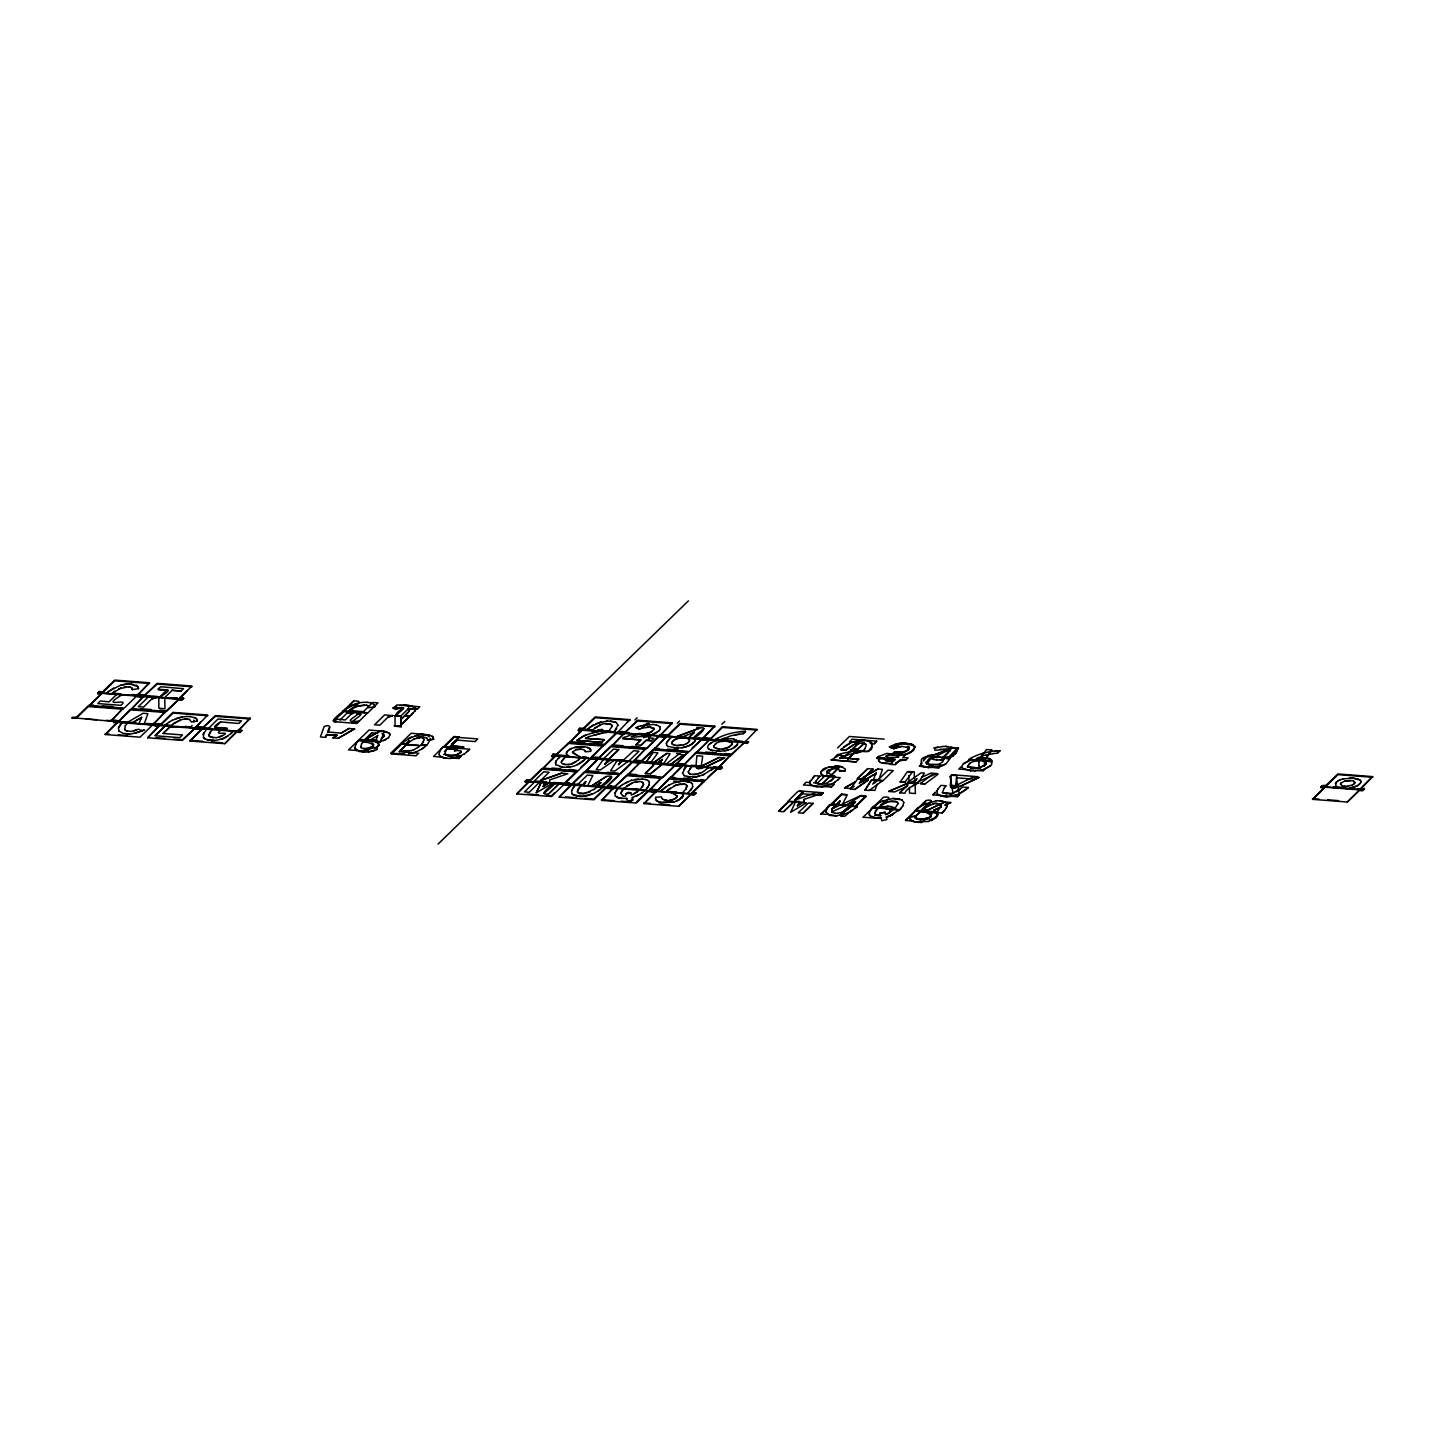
<?xml version="1.0" encoding="UTF-8"?>
<svg xmlns="http://www.w3.org/2000/svg" width="1445" height="1445" viewBox="0 0 1445 1445"><rect width="100%" height="100%" fill="white"/><g stroke="black" fill="none" stroke-linecap="round" stroke-linejoin="round"><path stroke-width="1.5" d="M677.001 795.852L677.019 796.881C673.803 801.072 666.994 801.415 662.587 799.121M931.321 816.389L929.785 813.806M956.698 751.815L956.156 749.269M118.111 721.218L111.229 720.73L122.933 708.52L88.199 705.864L76.368 717.352L72.25 717.695L126.925 722.644L143.236 713.234L147.896 713.722L144.193 723.963L156.656 725.39L152.502 724.866M72.376 718.418L72.882 717.081M75.736 717.966L72.25 717.695M73.009 717.804L76.368 717.352M140.653 695.677L139.461 696.942L135.993 696.689L124.162 708.176L89.409 705.503L101.24 694.015L97.772 693.744L98.278 692.426L102.378 692.914L98.766 691.938M99.524 692.047L102.992 692.318L99.398 691.342M111.229 720.73L122.933 708.52M113.505 722.048L117.117 723.024L114.137 721.434M114.083 721.615L115.275 720.332L113.649 722.753M114.263 722.139L155.211 725.245M115.401 721.055L118.869 721.326L130.574 709.116L150.117 710.615M136.986 694.882L141.917 695.298L140.454 695.135M137.745 694.973L149.449 682.762L137.745 694.973L144.626 695.677M151.725 724.975L155.338 725.95M153.622 723.981L165.326 711.771L153.622 723.981L157.09 724.252L153.495 723.277M157.035 723.674L155.897 725.3M166.735 723.728L164.82 725.553L157.017 724.415L161.136 723.855L172.966 712.367L207.701 715.022L195.996 727.232L199.482 727.503M157.162 724.92L157.649 723.602M160.503 724.686L157.017 724.198M157.794 724.306L161.136 723.855M179.993 697.52L183.605 698.495L179.993 697.52L187.398 690.331M182.467 699.597L97.646 693.04M183.533 697.917L183.605 698.495M195.996 727.232L200.313 722.211M214.727 727.72C249.84 727.016 197.893 734.457 220.688 721.94L238.877 723.475L241.496 720.91L218.032 718.978L208.026 728.876C201.577 730.682 199.031 724.758 198.344 729.129M199.536 728.172L200.042 726.853L197.712 729.201L194.244 728.948L182.413 740.436L147.679 737.763L157.884 726.998M238.389 730.484L250.093 718.291L238.389 730.484L241.857 730.755L238.262 729.779M201.758 728.822L190.054 741.032L224.806 743.687L236.637 732.2L240.105 732.47L240.611 731.134M525.023 781.402L528.635 782.395L516.804 793.883L528.509 781.673L525.023 781.402L529.647 780.986M525.167 782.124L525.655 780.806M526.161 780.318L530.387 780.679L542.218 769.192L576.97 771.847L542.092 768.469L530.261 779.975L526.793 779.704M529.267 781.781L525.799 781.51M551.665 756.367C552.658 753.206 550.238 759.311 555.024 756.331M583.798 743.886L568.607 742.712L556.777 754.218L553.309 753.947L552.731 755.139L597.399 759.384M552.803 755.265L553.309 753.947M556.144 755.031L552.676 754.561M563.243 784.346L566.855 785.321L567.361 784.003L566.855 785.321M564.056 784.4L570.901 785.339M619.219 774.394L584.611 772.443L572.78 783.931L565.121 782.937M567.415 784.87L568.553 783.045L565.013 782.63L576.844 771.142M567.542 785.376L568.553 783.045M572.78 783.931L568.553 783.569M578.181 730.61C578.704 727.449 577.729 733.735 581.522 730.375M618.153 731.838L621.567 732.254L618.153 731.838L629.857 719.628L595.123 716.955L583.292 728.461L579.806 728.19L579.246 729.382L586.345 730.104L593.498 724.74M579.319 729.508L579.806 728.19M579.951 728.894L583.292 728.461M590.517 758.679L595.123 757.848L591.511 756.873L603.342 745.385L591.655 757.595L603.233 759.185L613.421 749.124L618.695 749.666L608.471 759.582L595.069 758.21M594.997 757.144L594.419 758.336M595.177 758.517L595.051 757.812M598.158 759.275L594.69 759.004M609.862 788.482L610.44 787.308M628.611 733.048L621.079 732.525L619.869 733.807L621.513 731.387M621.007 732.705L625.667 731.712L637.498 720.206L672.25 722.879L660.546 735.09L667.427 735.577M625.035 732.326L622.199 731.441M632.91 761.93L636.378 762.201M634.03 760.847L645.734 748.636L634.03 760.847L637.498 761.1M683.304 764.586L676.423 764.098L688.127 751.888L653.375 749.214L641.544 760.72L638.076 760.449C632.115 764.929 639.683 759.42 644.596 762.075M633.976 760.269C636.414 757.686 638.022 763.592 638.076 760.449M640.912 761.334L637.444 761.063M638.202 761.154L641.544 760.72M648.769 790.939L655.795 792.149L643.964 803.637L655.669 791.427M649.907 789.855L661.611 777.645L649.907 789.855L657.547 790.433L669.378 778.945L704.13 781.601L677.94 778.891M655.795 792.149C647.866 792.131 657.999 787.236 651.623 791.824L648.155 791.553L636.324 803.041L601.572 800.385L613.276 788.175L601.572 800.385M656.427 791.535L652.941 791.264M657.547 790.433L669.252 778.223L673.587 778.566M659.787 734.981L664.718 735.397L662.262 737.058L658.794 736.787L646.963 748.275L612.228 745.62L623.915 733.41M660.546 735.09L672.25 722.879M663.255 735.252L662.948 737.113L662.767 735.722M664.718 735.397L668.186 735.668L664.592 734.692M675.339 765.146L682.311 766.392L670.48 777.88L682.166 765.669M675.664 763.99L680.595 764.405L678.138 766.067L674.652 765.796L662.821 777.302L628.087 774.628L639.792 762.418M676.423 764.098L688.127 751.888M679.132 764.26L678.825 766.121L678.626 764.748M679.457 765.507L721.145 768.704L717.045 769.047L705.214 780.553L670.48 777.88M680.595 764.405L684.063 764.676L695.767 752.466L715.311 753.965M694.63 794.461C683.377 793.54 704.383 792.944 692.299 793.106L704.13 781.601M691.541 792.998L695.767 793.359M702.938 738.341L714.625 726.131L702.938 738.341L706.406 738.594M654.603 748.871L666.308 736.661L654.603 748.871L689.337 751.544L701.168 740.039L704.654 740.31C711.048 735.704 700.897 740.653 708.809 740.635L696.978 752.122L708.754 740.49M697.556 738.359L709.892 739.587L706.334 738.558M707.093 738.648L710.579 738.919L722.283 726.709L757.017 729.382L745.313 741.592L748.781 741.845M717.731 768.397L721.145 768.704M718.797 767.349L730.502 755.139L718.797 767.349L722.283 767.602L718.671 766.627M722.157 766.898L722.283 767.602M696.978 752.122L731.73 754.796L743.561 743.29L747.661 742.947L744.103 741.917M1360.919 788.807L1364.387 789.078L1360.919 788.807L1372.624 776.615L1337.871 773.942L1326.04 785.448C1314.896 785.267 1332.561 787.417 1321.452 786.261L1320.947 787.597L1324.415 787.85L1312.584 799.356L1324.342 787.724M1322.699 785.881L1326.113 785.574M1363.267 790.18L1320.82 786.875M1364.261 788.374L1364.387 789.078M737.546 742.838L737.51 744.59L734.096 747.968M991.884 762.49L991.198 761.443L991.812 764.116L990.547 765.85L982.329 769.914M354.603 747.932L356.698 742.387M439.099 754.471L439.894 750.822M878.452 759.926L878.488 758.625L884.268 758.047L884.466 759.528M376.621 742.044L378.969 745.259L374.273 749.052M585.099 750.804L585.225 751.797L590.897 751.328L589.831 748.257C582.48 745.259 572.31 745.999 566.693 752.086M832.988 768.632L835.427 768.794A7.297 3.071 -10.3 0 1 839.437 770.456L845.199 770.853L845.307 769.137L841.767 766.735M663.58 763.683L695.984 766.302L696.851 755.699L702.703 756.15L701.204 766.265L719.032 757.541L724.704 757.975L705.557 767.042L691.162 765.651M899.621 792.727L904.895 793.269C906.864 785.303 928.142 782.558 907.857 782.829L907.695 785.05L899.639 792.871L907.677 784.906M950.304 785.809L951.171 775.206L957.005 775.658L955.524 785.773L973.316 776.922L979.024 777.482L959.859 786.405L950.304 785.809L959.877 786.55L979.024 777.482M424.198 739.515L421.488 744.681L427.016 745.114L430.195 739.876M1360.756 782.72L1360.901 781.257M649.311 784.779L648.986 781.492M655.542 798.706L655.669 797.243L661.503 796.845L661.665 798.146M692.715 787.037L692.39 783.75M903.793 802.481L902.8 806.111M909.844 818.213L910.007 816.895L915.787 816.208L909.989 816.75L910.314 819.441A15.407 6.466 -10.3 0 0 915.353 822.079L921.549 822.53M915.642 809.941L914.92 810.898L942.176 812.975L946.186 808.225L947.216 804.739M571.606 790.559L571.931 793.847M825.727 811.873L828.093 806.346M909.338 747.643L908.399 749.594L903.884 752.122L894.003 752.285L903.866 751.978M390.132 734.53L388.542 737.781M937.769 814.637L937.426 812.343L915.624 810.663L905.582 820.417L913.854 821.193M984.424 761.154L984.352 766.392M617.936 725.065L613.854 732.218L643.404 734.475L650.358 732.561L654.242 729.255M682.492 773.021L686.574 765.868L683.666 769.535M937.064 790.722L937.263 794.028M671.799 743.272L671.943 742.134M937.787 764.387L929.027 764.893L926.534 763.664L926.263 761.641M926.101 762.779L928.503 759.456A8.453 3.54 -10.3 0 1 934.5 757.361C945.337 758.571 919.237 753.495 921.476 761.063M978.825 762.454L979.385 760.106M695.171 740.96L695.533 739.244M949.871 758.896L945.951 763.863A14.233 5.961 -10.3 0 1 936.017 767.331L928.503 767.53M660.058 729.49L659.895 726.618M914.721 747.39L913.095 750.605M409.441 710.976L408.447 708.14M566.35 753.152L567.632 750.768M825.854 767.909C821.934 768.577 818.105 774.195 823.614 775.911M125.3 725.661L124.704 729.526M361.539 743.778L360.943 747.643L365.332 749.54M681.787 798.146L683.232 795.563L682.076 793.305L683.106 794.66M682.853 796.863L683.268 795.689M937.552 815.07L936.107 817.671L931.303 820.634M375.212 741.556L380.432 742.098L384.117 731.712L379.475 731.351L363.147 740.635L368.367 741.177L374.833 737.239M730.14 741.791L730.411 741.014M869.222 789.981L874.911 790.415L877.133 784.129M875.345 774.701L873.539 779.361L878.795 779.776L882.498 769.39L877.91 769.029L863.369 777.284L877.91 769.029M984.442 761.298L984.731 760.522M983.449 752.845L979.475 759.709L984.876 760.124L991.758 749.973L986.501 749.576L979.566 759.311M329.749 726.98C322.831 741.05 336.685 721.308 324.132 726.546L320.429 736.932L325.649 737.329L326.714 734.493L337.191 735.306L333 737.889L338.202 738.287L354.549 728.876L338.202 738.287M209.037 736.047L209.778 732.182M208.839 734.963L212.09 729.599M446.035 750.316L445.078 753.08L446.035 755.049M140.671 717.84L132.127 723.042L139.009 723.566L140.887 718.689M375.248 741.7L377.127 736.805M558.348 758.354L560.407 756.187L556.09 760.991L555.675 764.748M555.241 763.105L556.09 760.991M810.374 780.354L809.525 782.467L811.512 785.466M809.561 782.612L814.727 775.694L819.983 776.091L815.54 781.637M203.655 732.687L203.492 737.817C210.699 742.947 220.995 740.003 228.021 735.794M202.95 734.656L206.563 729.183M118.436 728.117L122.03 722.699M326.714 734.493L325.649 737.329M666.38 743.489L668.89 739.316M921.458 760.919L920.953 764.694M140.653 719.411L141.682 717.334M376.91 737.546L377.904 735.306L375.772 736.842M642.772 782.359L643.567 784.436L640.009 789.656M642.411 787.037L643.567 784.436M686.827 785.484L685.797 789.151L682.311 793.052M685.833 789.295L686.971 786.694M897.851 803.799L894.347 809.308M941.255 806.057L936.631 812.56L937.552 811.62M578.488 788.284L577.458 792.113M577.368 791.047L580.872 785.683M620.772 793.305L623.409 788.952L620.736 793.16L622.741 795.852M831.67 810.555L835.156 805.046L829.665 804.63L826.775 808.387M875.074 812.812L877.693 808.315L872.148 807.881L869.348 812.469L869.637 815.612L876.392 818.177L870.938 816.678M409.405 710.832L404.943 715.618L410.199 716.034L414.95 710.94L415.6 708.194M414.986 711.084L415.69 709.495M956.68 751.671L954.946 754.525M571.624 790.704L573.773 786.839M615.046 792.944L617.864 788.518M649.275 784.635L645.518 790.09M692.697 786.893L687.838 793.323M946.186 808.225L946.999 806.4M561.238 762.129L565.663 756.584L561.924 760.666M584.864 783.497L585.749 781.528L583.852 785.357M839.617 801.939L840.069 801.036L839.166 803.005M612.012 726.383L608.417 731.802L591.709 730.52L600.632 724.505M688.326 771.702L691.938 766.265L689.608 769.083M865.067 748.654L866.278 744.789L864.309 743.254M943.892 788.446L942.7 792.293L946.818 794.172M937.082 790.848L937.949 788.898M536.258 792.655L541.261 782.504L536.276 792.781L552.08 783.479M798.688 805.064C793.829 808.477 805.046 798.706 795.563 802.011L790.596 812.307L806.364 802.842L802.661 802.553L800.349 804.161M839.148 802.86L838.19 805.01L849.389 805.858C866.368 793.829 841.369 814.131 855.043 802.174M871.985 746.252C872.997 754.579 854.952 750.226 868.156 751.581L872.003 746.397L871.805 743.073M587.7 785.791L592.865 775.513L587.356 775.098L577.314 784.852M799.428 802.445L797.387 806.129M544.277 784.382L543.049 786.477M543.717 785.646L545.108 782.937M875.363 774.845L876.302 773.003L875.814 773.996M889.181 812.812L890.138 810.988A6.864 2.872 -10.3 0 0 887.862 808.929M372.918 746.144L373.659 744.735M384.406 735.613L381.046 738.937M383.503 737.293L384.244 734.891M985.364 758.788L991.776 750.118M1340.472 784.111L1341.159 782.811M619.219 763.448L618.424 764.82L633.651 750.678L638.961 751.219L628.738 761.154L611.867 759.564M871.425 780.192L864.941 790.216L871.407 780.047L875.236 780.336L872.708 784.202M858.077 750.948L850.744 750.244L858.384 750.28M1352.61 785.032L1354.995 782.54L1353.116 780.697L1345.223 780.77L1341.195 782.937M1354.218 783.949L1355.013 782.684L1353.152 780.842M950.647 786.839L958.324 786.857L951.532 787.904M713.74 746.144L716.07 743.362A8.507 3.558 -10.3 0 1 722.085 741.303L725.896 741.086M968.042 765.651L970.39 762.87A8.507 3.558 -10.3 0 1 976.423 760.955L980.198 760.594M660.744 760.504L656.951 763.303L659.769 763.52L662.496 759.239L662.027 760.07M915.841 780.119L914.071 783.027L917.918 783.334L924.421 773.165L921.025 772.894L907.532 782.395L917.918 783.334M914.071 783.027L916.311 779.433M619.237 763.592L620.953 760.973M663.598 763.827L670.119 753.658L666.705 753.387L653.212 762.888L650.521 762.671M439.93 750.948L441.195 748.907M120.441 724.252L118.418 727.973L119.014 731.296M355.434 744.428L358.252 740.671L363.743 741.086L361.575 743.922M688.542 742.387L689.644 740.599M907.659 750.244L908.562 748.763M683.431 794.985L680.27 798.615M937.733 814.492L934.59 818.123M572.509 752.086L576.392 749.485L581.089 749.142M827.353 770.637L826.865 772.316M572.455 788.88L575.381 785.267M617.178 789.096L615.01 792.817L615.335 796.105M647.107 788.356L648.462 786.459M690.529 790.614L691.866 788.717M868.337 779.939L864.598 779.523L859.161 783.533L862.159 779.325L857.553 778.981L850.491 789.096L854.736 789.422L868.337 779.939L854.736 789.422M870.161 810.5L871.498 808.604M902.764 805.967L899.856 809.742L872.491 807.629L879.626 802.3M603.269 759.618L596.171 769.589L600.434 769.914L614.017 760.431M628.738 761.154L645.933 762.472L652.995 752.339L657.927 752.863L650.539 762.815M645.933 762.472L652.995 752.339M900.235 781.98L907.297 771.847L912.21 772.226L904.859 782.323L900.235 781.98L904.859 782.323M916.347 779.577L916.816 778.747L911.271 782.829L907.55 782.54M677.001 796.737L674.472 799.013L669.487 800.331M737.474 744.464L731.314 749.341M915.787 816.208L916.925 818.773L923.825 819.983L928.81 818.665L931.303 816.244M1336.101 782.178L1335.776 785.972C1341.538 787.615 1326.691 787.597 1337.167 786.821M1335.18 783.642L1337.907 780.842M378.933 745.114L376.332 747.751M938.997 767.729L919.49 766.229L938.997 767.729L941.544 765.073L926.624 763.935L930.905 758.137L933.109 759.474M926.642 764.08L930.941 758.264M605.834 762.689L607.875 759.962M860.154 782.215L862.177 779.469M1360.738 782.594L1358.029 785.394A9.989 4.19 -10.3 0 1 1350.172 787.814L1352.177 788.844L1333.482 787.29M970.281 767.837L980.143 767.891L986.104 764.08A8.471 3.558 -10.3 0 0 984.912 761.461L983.322 760.919M671.979 742.278L674.183 739.948A8.453 3.54 -10.3 0 1 680.198 737.853L681.697 737.835L680.216 737.998A8.453 3.54 -10.3 0 0 674.219 740.093L672.81 741.177M695.153 740.833L691.631 744.356A14.233 5.961 -10.3 0 1 681.697 747.806L674.201 748.022M919.49 766.229L922.127 762.852M923.409 761.027L927.365 755.988L935.529 756.746C968.945 737.745 926.841 771.702 948.679 751.797M605.744 763.213L604.841 764.008L605.383 763.159M658.794 731.098L660.04 729.346M421.47 744.536L423.475 742.062M821.013 771.594L828.545 767.024L841.803 766.88M125.318 725.787L127.521 723.114M937.155 816.226L928.25 821.627M937.986 789.042L940.894 785.376L946.24 785.791L943.928 788.591M446.053 750.461L448.311 747.589L442.784 747.155L441.213 749.034M613.854 732.218L616.78 728.551M667.175 741.556L671.546 737.293M956.084 753.008L952.797 756.259M670.155 788.085L666.109 791.661M920.447 811.313L921.115 810.356M862.737 751.31L865.049 748.51M185.213 726.42L190.758 726.98L192.149 725.444M901.427 807.863L899.856 809.742M944.831 810.121L942.176 812.975M585.749 781.528L584.069 783.425M840.069 801.036L836.402 804.865L831.146 804.323L821.103 814.077L831.146 804.323L836.402 804.865M584.882 782.449L582.1 785.357M97.772 693.744L98.278 692.426M102.866 691.595L114.697 680.107L149.449 682.762M76.495 718.075L88.326 706.569L123.06 709.242M89.409 705.503L101.24 694.015M102.992 692.318L114.823 680.812L149.576 683.485M116.63 694.485L109.097 701.818L100.319 701.006L97.845 703.57L120.657 705.323C132.055 696.905 97.79 709.296 121.922 694.9M139.461 696.942L140.472 695.551M151.851 725.697L140.02 737.185L105.286 734.512L116.991 722.319M144.626 695.46L133.03 695.045M141.791 694.593L145.259 694.846L157.09 683.359L191.824 686.032L180.119 698.224M105.286 734.512L117.117 723.024M118.869 721.326L130.7 709.82L165.452 712.493M131.802 708.754L143.507 696.562L131.802 708.754L166.536 711.428L178.367 699.94L181.835 700.193M191.95 686.736L157.216 684.063L145.259 694.846M98.386 692.733L159.42 697.357C183.461 682.726 149.287 695.208 160.702 686.772L183.515 688.669L181.022 691.107L172.226 690.295L181.022 691.107M148.347 696.923L138.305 706.677L143.579 707.075L151.707 699.037L156.493 697.411L151.707 699.037M159.42 697.357L166.934 689.879L158.191 689.211M159.402 697.212L164.676 697.61L172.226 690.295M159.889 710.217L166.41 710.723L178.367 699.94M147.679 737.763L159.383 725.968M161.262 724.577L173.093 713.071L207.827 715.745M155.157 735.613L165.2 725.86L155.193 735.758L179.83 737.654L182.431 734.945L163.068 733.464L169.715 727.016L182.756 727.341M163.068 733.464L169.715 727.016M173.599 739.063L182.287 739.732L194.244 728.948M194.804 727.756L198.344 728.605L156.656 725.39M200.042 726.853L203.51 727.106L215.341 715.618L250.093 718.291M190.054 741.032L201.776 729.219M250.22 718.996L215.486 716.323L203.51 727.106M214.745 727.865L220.688 721.94M220.85 730.267C210.844 736.986 236.221 729.219 219.495 737.076M199.428 727.865L225.51 730.068L226.973 728.659M230.803 733.699C237.594 726.853 224.734 740.165 221.392 739.099M236.51 731.477L224.806 743.687M241.73 730.05L241.857 730.755M333.235 720.929C362.677 696.526 322.072 724.722 336.793 721.344M343.675 710.777L353.718 701.024C374.418 699.994 326.57 716.973 363.417 711.662L372.702 702.487L377.976 702.884L367.969 712.782L343.711 710.922L353.718 701.024M359.39 721.019C334.391 723.981 371.184 711.157 352.851 712.475L345.337 719.935L336.577 719.122L334.102 721.705L356.897 723.439L367.536 713.035L342.537 711.265L348.082 711.825L357.475 705.846L366.831 705.268M339.972 720.098L347.089 712.999L352.959 713.451M356.897 713.902C371.202 712.024 340.334 725.498 357.493 722.789M380.432 742.098L358.631 740.147L348.588 749.901L364.682 751.075M389.789 733.699L384.876 731.477L369.071 729.996L359.028 739.75L380.414 741.538L386.357 739.262M392.769 715.672L384.569 714.896L374.544 724.794L379.836 725.209L387.946 717.154L392.751 715.528L387.946 717.154M394.431 707.327L403.191 708.014L394.467 707.472L396.941 704.907L419.772 706.804L417.262 709.224L408.483 708.556L400.951 715.871C383.07 719.375 418.797 696.869 395.677 715.474M374.381 740.237L364.971 739.515L371.817 732.868L377.705 733.319M364.989 739.659L371.817 732.868M401.602 718.707L404.51 715.871L409.766 716.268L401.006 724.776M404.907 715.492L408.14 712.349M401.62 718.851L404.546 716.016M410.199 716.034L413.306 712.837M401.042 724.92L409.802 716.413M391.414 753.748L401.457 743.994L418.996 745.476L405.973 745.132L399.344 751.725L418.707 753.224L416.07 755.771L391.432 753.893L401.457 743.994M399.344 751.725L405.973 745.132M462.815 748.275L443.561 746.668L433.518 756.421L443.958 757.361M451.562 744.428L459.293 736.914L454.001 736.516L443.994 746.415L463.213 747.878L463.953 746.993L450.966 745.837L456.927 740.057L475.116 741.592L477.717 738.901L454.29 737.094L444.265 746.993L461.786 748.329L463.231 746.92L450.966 745.837M444.446 751.508L447.426 748.618L457.379 749.377M451.581 744.572L457.776 738.558M451.003 745.981L456.945 740.201M457.072 748.257L454.561 750.858L457.072 748.257L469.553 749.214L464.297 754.073M458.535 758.481L461.136 755.771L458.535 758.481L450.208 757.83M467.042 751.815L469.589 749.359M438.034 844.115L688.38 600.885M553.543 757.361L543.32 768.126L578.054 770.781L589.885 759.293L593.227 758.86M619.869 733.807L616.401 733.536L604.57 745.042L569.836 742.369L581.522 730.159M543.32 768.126L555.151 756.638M603.486 746.09L568.734 743.434L556.777 754.218M569.836 742.369L581.667 730.881M583.419 729.165L595.25 717.677L629.984 720.332M540.502 780.463L561.762 773.129L540.538 780.607L549.082 772.298L543.772 771.756L533.729 781.51M534.56 782.124L524.517 791.878L529.267 792.257L539.31 782.486M543.988 793.233C574.08 768.74 530.64 797.748 548.775 793.738L558.818 783.985L548.775 793.738M578.578 759.907L580.673 757.884M601.77 742.423L576.934 740.364L601.77 742.423L604.389 739.695L585.55 738.395L604.389 739.695M585.947 758.282C579.915 765.435 569.131 768.921 559.648 766.627M547.077 795.509L551.412 795.834L554.374 792.962M580.89 767.205L589.885 759.293M593.588 743.489L604.443 744.319L616.274 732.832M626.895 722.5L629.857 719.628M516.804 793.883L551.538 796.538L563.369 785.05M565.139 783.353L576.97 771.847M568.535 783.768L569.24 783.082M634.951 719.899L637.119 717.768M569.42 786.369L559.197 797.134L593.931 799.789L605.762 788.302L609.23 788.573L611.56 786.206L615.028 786.477L626.859 774.972L635.547 775.64M572.654 783.226L584.484 771.72L617.051 774.231M635.746 762.815L632.278 762.545L620.447 774.05L585.695 771.377L597.399 759.167M595.683 757.198L599.169 757.469L611 745.963L645.734 748.636M559.197 797.134L571.028 785.646M585.695 771.377L597.526 759.889M645.861 749.341L611.127 746.686L599.223 757.595M612.228 745.62L623.933 733.807M672.377 723.584L637.624 720.929L625.739 731.838M624.33 737.04L622.723 738.594L640.876 740.003L635.89 744.843L640.857 739.858L622.687 738.467L632.458 734.06M618.677 749.521L608.471 759.582L623.463 760.738M643.35 737.6C664.899 732.723 613.457 740.942 637.949 734.475M641.092 745.241L646.078 740.4L651.352 740.653L646.041 740.255L641.092 745.241L635.854 744.699M648.516 737.853L651.099 735.342L648.516 737.853L653.862 738.395L651.388 740.797M607.225 780.715L611.506 776.38M611.632 777.103C581.323 801.596 625.884 772.334 606.304 776.543L591.366 786.062L606.304 776.543M585.117 798.417L593.805 799.085L605.636 787.597M617.737 775.82L607.388 785.881L610.874 786.152L611.054 787.525L695.135 793.973M620.32 773.328L632.151 761.84M658.667 736.065L646.963 748.275M619.345 775.098L607.496 786.188M609.104 787.868L568.174 784.761M610.874 786.152L610.368 787.471L568.68 784.274M637.444 760.54L636.884 761.714M611.054 787.525L611.56 786.206M677.326 723.15L679.511 721.019M668.06 734.963L679.891 723.457L714.625 726.131M661.738 778.349L627.004 775.694L615.028 786.477M628.087 774.628L639.846 762.996M641.67 761.425L653.501 749.937L688.254 752.592M668.186 735.668L680.017 724.18L714.769 726.835M645.301 773.219L653.357 765.398L653.537 763.321L653.393 765.525L645.319 773.364L650.575 773.761L662.388 764.008L650.575 773.761M742.152 741.773L688.687 737.817L694.359 732.29L688.687 737.817L681.227 737.239M703.95 728.605C674.056 753.206 716.846 724.234 699.452 728.117L675.772 736.968L699.47 728.262M636.179 802.336L648.01 790.848M692.173 747.95L701.168 740.039M721.904 724.27L724.812 721.452M684.063 764.676L695.894 753.188L730.628 755.843M710.579 738.919L722.41 727.431L757.144 730.086M743.037 733.753L745.457 731.423L743.037 733.753L731.333 735.631L721.507 739.623L723.602 739.099M720.712 759.853L723.331 757.306M692.227 792.528L703.986 780.896M708.05 776.958L717.045 769.047M725.083 753.586L731.604 754.073L743.561 743.29M643.964 803.637L678.698 806.31L690.529 794.804L694.015 795.075M695.695 792.799L695.027 793.666M747.535 742.242L747.029 743.561M837.594 747.968L849.425 736.48L884.177 739.136M870.179 743.38L874.044 743.832L876.663 741.104L852.08 739.226L849.461 741.935L859.179 742.676L851.755 749.901L855.259 750.172M778.981 810.844L789.024 801.09M812.65 777.88L814.727 775.694M793.612 802.011L788.844 801.505L778.801 811.259L783.569 811.765L794.28 801.361L784.238 811.115M844.964 756.494L851.322 750.154L844.964 756.494L837.793 754.326L835.156 756.891M794.84 800.115L803.366 791.661L794.84 800.115L816.082 792.637L822.169 793.251L803.998 799.41L804.07 802.39L788.067 801.162L798.092 791.264L803.384 791.806M796.159 799.537L802.065 793.775L820.561 795.346L823.216 792.763L820.561 795.346M817.906 778.277L820.001 776.236M796.177 799.663L802.065 793.775M813.571 782.793L817.364 783.226L824.752 776.037M826.594 774.267L835.174 765.76L840.448 766.157M851.719 749.756L859.161 742.549M822.62 783.497L830.008 776.308L822.638 783.623L833.928 784.49L831.272 787.073L803.456 784.942L806.075 782.215L809.85 782.648M830.423 776.055L839.021 767.548L830.423 776.055L825.149 775.658M847.962 758.95L855.169 751.96M847.98 759.095L855.187 752.104M838.172 779.83L840.231 777.645L834.957 777.247L826.269 783.533M874.044 743.832L876.7 741.249M803.077 813.264L813.101 803.366L803.077 813.264L798.308 812.758L808.351 802.986L813.12 803.492M856.09 761.93L831.236 759.889L856.09 761.93L858.709 759.203L839.852 757.758L858.709 759.203M831.272 787.073L833.928 784.49M877.007 757.975L878.614 756.403L877.025 758.119L895.196 759.51L877.025 758.119M841.604 794.172L831.561 803.944L841.568 794.028L846.662 794.569M857.517 778.548L867.741 768.632L872.979 769.029L862.791 779.108L857.517 778.548L866.187 779.09L860.877 782.178M857.535 778.692L867.741 768.632M831.652 804.504L841.676 794.606L847.185 795.021L842.001 805.154M832.284 808.532L836.185 804.576M839.455 801.397L836.619 804.323L831.525 803.799M862.791 779.108L873.015 769.173M898.393 757.306A6.521 2.727 -10.3 0 0 896.604 755.428L891.42 754.796L892.92 753.333L905.6 754.453L913.077 750.461M894.003 752.285L893.335 753.098L901.788 753.748M895.159 759.366L890.192 764.351L895.394 764.748L900.361 759.763L905.672 760.16L908.164 757.903L902.854 757.505L905.419 754.85L900.217 754.453L897.67 757.108C866.458 759.438 908.779 749.269 886.273 756.096M840.304 815.413C870.594 790.758 826.486 820.254 845.361 815.937L851.105 810.374M877.765 780.246L887.952 770.185L893.245 770.582L883.058 780.661L877.747 780.101M855.801 805.804L865.826 795.888L860.823 795.509L841.243 804.684L846.499 805.082L853.236 801.794M855.91 806.364L865.934 796.466L855.91 806.364L851.141 805.858M887.88 806.238C865.934 809.001 901.463 795.364 883.473 797.243L873.448 807.141L895.557 808.839L890.933 806.473M875.2 810.988L881.053 805.335M948.209 757.866C969.378 733.771 953.014 761.569 943.025 757.469M974.996 779.234L956.319 777.789L957.764 785.827L951.659 785.357L950.16 776.706L952.201 774.737L977.615 776.688M935.276 810.844L937.028 812.018L916.022 810.284L926.064 800.512C944.633 796.701 905.202 822.006 931.375 801.072M905.6 820.561L915.624 810.663M916.04 810.41L926.082 800.656M961.322 766.627L958.812 769.065L983.25 770.944L985.4 768.848M932.964 794.732L935.565 792.203L933 794.876L957.294 796.737L959.372 794.732L957.836 786.261M920.194 811.747L914.775 817.021L920.194 811.747L929.713 812.758M997.357 753.279L999.741 750.786L997.357 753.279L993.51 753.459M1320.947 787.597L1321.452 786.261M1326.185 786.152L1338.016 774.646L1372.75 777.32M1360.865 788.247L1372.624 776.615M1312.584 799.356L1347.336 802.011L1359.167 790.523L1362.635 790.794M602.764 787.362L598.356 790.867M620.086 786.279L618.171 788.121L622.56 784.472M661.358 790.578L668.728 785.05M855.115 808.423L857.048 806.725L849.895 812.036M872.455 807.484L876.862 803.98M898.537 810.681L899.332 809.977L887.411 817.129M915.678 810.085L917.792 808.044M600.723 782.666L596.839 786.495L600.723 782.666L595.069 786.351L598.013 784.364M106.316 693.275L113.74 687.946M342.555 711.392L349.979 706.063L356.518 703.462A13.547 5.672 -10.3 0 1 367.355 702.414M409.585 741.484L406.533 743.958L401.06 743.669L411.572 736.932M576.952 740.508L583.852 735.74L592.342 732.958M831.272 760.016L840.827 754.164M708.664 767.692L701.927 772.605M958.848 794.028L968.403 787.489L962.948 787.073L951.785 793.793L943.35 793.052M852.803 745.114L846.029 750.027L840.665 749.612L845.993 749.883L854.952 744.012M578.542 759.781L571.949 764.026M830.676 781.149L832.862 779.288M711.066 770.528L714.083 767.981L701.945 775.55M840.665 749.612L850.184 743.055M968.403 787.489C960.546 794.75 946.909 800.44 937.245 793.883M583.834 760.178L577.458 764.64M594.148 789.494L597.237 786.947M831.796 784.292L838.136 779.686M857.066 806.87L851.52 806.31L844.458 811.404M899.35 810.121L893.751 809.543L887.862 813.661M923.229 758.968L926.155 756.457M666.831 790.993L676.314 784.761L684.966 784.147M921.151 810.5L930.634 804.269M114.841 691.071L111.825 693.69L121.236 687.73M351.081 709.206L348.082 711.825M832.248 808.387L831.525 809.146L833.855 807.918M164.477 725.245L170.275 725.842L179.884 720.007M401.06 743.669L406.551 744.103L413.776 739.081M680.252 798.471L681.986 797.062M890.283 815.991L894.401 813.083M417.93 747.571L421.055 744.934L426.582 745.349L422.211 748.871M640.568 734.114L651.316 735.09L658.757 730.953M687.206 743.434L688.524 742.242M693.871 742.477L691.613 744.211A14.233 5.961 -10.3 0 1 681.679 747.679M655.506 798.561L656.012 799.934A15.407 6.466 -10.3 0 0 661.033 802.571L673.948 802.119L681.769 798.019M714.769 744.518L716.088 743.507M969.089 764.026L970.408 763.014M904.678 752.068L907.641 750.099M460.702 752.068C456.837 755.518 449.413 758.173 445.259 754.019M666.145 764.008L678.662 754.308L683.81 754.85L670.787 764.369L683.774 754.705M908.76 753.242L913.782 750.045M911.578 751.888L915.281 746.794L910.242 743.561M902.583 759.311L895.485 762.996M900.741 760.883L902.601 759.456M874.261 783.19L877.548 780.517L882.191 781.004L869.186 790.541L864.905 790.072M920.447 783.533L932.982 773.816L938.094 774.213L925.107 783.876L920.447 783.533L925.107 783.876M990.529 765.706L985.598 768.704M916.816 778.747L915.046 780.029M1359.691 784.003L1358.011 785.249A9.989 4.19 -10.3 0 1 1350.154 787.669M388.524 737.636L383.539 740.689M708.52 748.925A12.824 5.383 -10.3 0 1 709.26 744.265L711.464 742.459M709.26 744.265L714.444 741.068M963.562 763.773L971.076 759.889L980.234 760.738M617.123 760.666L610.621 770.709L614.866 771.034L627.889 761.497M600.813 788.916C593.191 794.985 580.529 799.952 571.895 793.702M641.761 793.124L645.048 790.614M665.964 786.73L660.582 791.246M917.828 808.188L926.064 803.113M930.598 817.22L923.807 819.857M604.841 764.008L610.314 760.16M906.485 751.111L909.248 748.691L908.851 746.884M166.753 723.873L169.282 721.922M108.285 691.559L120.278 685.327A13.547 5.672 -10.3 0 1 131.08 684.135L137.998 686.827M344.542 709.694L356.554 703.607M653.248 763.032L666.741 753.531M656.951 763.303L661.647 759.889M985.291 765.128L976.694 768.343M424.685 746.993L419.339 750.461M543.085 786.622L548.359 783.045L544.404 785.701M850.762 750.388L852.875 749.196M372.882 745.999L369.577 748.004M827.389 770.781L828.762 769.679M875.146 773.96L876.32 773.147L866.837 778.855L861.563 778.313M886.941 814.33L889.145 812.668M928.972 817.707L931.917 813.914M579.084 738.702L586.544 734.801M141.664 717.19L139.533 718.725M589.361 727.558L601.228 721.687M843.681 747.065C851.195 741.448 861.419 738.305 870.504 741.845L871.823 743.218M798.706 805.208L800.331 804.016M599.422 783.66L600.759 782.811M956.211 791.968L960.058 789.548M594.617 728.045L602.944 723.801L610.025 723.891L611.994 725.426M585.55 738.395L588.91 736.498M717.154 738.359L714.841 739.966L717.19 738.485A29.406 12.337 -10.3 0 1 740.129 731.748L745.457 731.423L740.093 731.604M839.87 757.903L841.333 756.837M969.125 759.329L991.92 761.082L969.161 759.474L971.474 757.866A29.406 12.337 -10.3 0 1 994.413 751.129L999.741 750.786M969.161 759.474L971.492 758.011M849.389 805.858L853.706 803.023M576.356 761.641L569.764 764.549L563.676 764.315M622.578 784.617L631.555 780.174M635.981 796.249L641.743 792.98M852.64 810.23L846.878 813.499M577.44 791.968L579.337 793.594L583.473 793.901L594.13 789.349M626.769 785.972L632.91 782.504L639.665 781.582M622.723 795.707C628.304 798.29 623.247 790.74 630.797 792.763L631.393 795.093L637.534 791.607M633.56 794.154L639.467 790.18M881.089 805.479L887.23 802.011M924.493 807.737L935.114 803.221L941.165 805.136M417.912 747.426L413.667 749.847M132.109 722.897L138.594 719.122M850.31 788.536L853.814 786.315L850.31 788.536L844.548 787.94L855.476 781.908M873.846 774.592L866.837 778.855M860.913 782.323L866.205 779.216M332.964 737.763L337.191 735.306M354.567 729.021L348.986 728.461L341.183 733.139L327.744 731.965M341.183 733.139L348.986 728.461M835.084 782.233C827.967 786.983 817.4 788.898 809.959 784.111M169.3 722.066L172.154 720.26M892.595 814.51L886.327 817.129L893.281 814.167M173.364 723.493L182.341 719.339L187.489 719.104M363.165 740.779L379.475 731.351M464.26 753.929L457.65 757.216L450.334 758.39M844.548 787.94L855.458 781.763M944.867 756.62L944.018 756.981L950.575 757.487L952.761 756.114M721.507 739.623L724.27 738.124M991.938 761.226C990.891 754.362 971.275 761.262 978.554 757.487M975.827 759.131L981.896 756.132M656.716 732.579L651.316 735.09L675.772 736.968M911.036 752.086C905.509 756.385 887.88 755.771 906.34 751.093M685.49 744.319L687.17 743.29M939.792 763.827L942.826 761.75L943.675 758.697M676.964 800.982L679.638 799.663M652.02 731.585L643.404 734.475M569.312 749.485L571.534 748.384M719.032 757.541L701.204 766.265M641.887 728.009L639.647 729.237L636.053 727.792L638.256 726.564M908.381 747.769L901.626 746.324L893.949 748.745L890.373 747.3L897.959 744.464L904.1 743.922M625.342 782.937L628.358 781.492M638.979 794.642L632.747 797.441M668.764 785.195L674.978 782.413M896.153 746.866L893.227 748.311L889.452 746.939L891.89 745.602M879.662 802.445L882.642 800.855M923.066 804.702L936.288 800.801M1337.926 780.968L1340.292 779.686M724.686 757.83L705.539 766.898L721.651 768.216M912.951 785.448L916.726 783.66M944.885 801.957L928.322 809.832L944.885 801.957L950.756 802.553L945.012 805.064L950.756 802.553M832.085 811.765L845.668 805.569L860.624 796.051L865.952 796.61M933.578 810.374L941.201 806.834L933.578 810.374L935.312 810.988M222.223 735.649L216.389 737.799L209.778 736.787M968.764 760.576L963.544 763.628A12.824 5.383 -10.3 0 0 962.803 768.288L970.751 770.908M833.873 808.062L840.43 804.901L845.686 805.298M172.19 720.405L178.728 717.641L186.17 716.557M408.429 738.521L418.616 734.945L429.057 735.09M690.367 774.177L695.045 774.664L701.891 772.461M907.189 783.587L888.711 791.481L894.654 791.932L907.514 786.134M841.369 756.963L843.23 756.006M921.729 777.265L930.905 773.093L936.83 773.563L917.864 781.817M632.946 782.648L623.626 788.41M674.183 785.827L680.83 783.84M885.099 803.077L891.709 800.963L895.846 801.271L897.76 802.878M416.106 751.852L419.303 750.316M587.952 792.691L590.12 791.752M842.29 812.343L851.52 806.31M885.695 814.601L885.117 812.271L879.861 813.318L885.117 812.271L885.695 814.601L887.844 813.517M888.675 791.336L907.171 783.443M362.731 751.906C365.802 753.17 384.605 749.431 374.616 747.372L365.314 749.395M118.978 688.813L128.533 686.79L131.748 687.838L132.488 689.753L131.73 687.694M355.235 706.93L364.772 704.907M396.02 706.442L392.606 708.014L395.84 709.477L401.8 707.526L398.784 708.321M928.936 817.563L923.265 819.098L915.227 818.484M126.492 733.771C127.286 737.022 160.305 724.144 135.089 733.247M838.19 755.392C837.956 752.086 882.931 747.571 853.11 753.64M413.812 739.226L421.127 737.094L425.733 737.582M595.9 723.692L607.261 720.983M704.51 774.375L696.255 776.958L686.519 776.507M370.95 747.318L365.675 748.438M461.081 755.735L453.983 757.975M929.568 820.345L932.314 819.261L929.587 820.471M597.164 730.393L601.824 729.472M851.484 749.901L856.108 748.835L858.402 750.425M947.053 758.914C960.672 757.162 918.605 756.494 940.785 757.397M891.926 745.746L894.545 744.59A13.402 5.617 -10.3 0 1 903.595 743.001L912.788 744.5M681.245 737.384L694.359 732.29M878.632 756.548L886.742 753.423L892.251 753.983M935.565 756.891L930.056 756.331L953.754 747.625L958.252 748.113M930.092 756.476L953.754 747.625M592.54 793.847L582.317 796.321L573.213 794.913M846.86 813.354L836.637 815.829L827.515 814.42M882.678 801L892.884 798.543L902.005 799.952M1352.592 784.888L1347.571 786.188M411.265 750.696L413.631 749.702M638.275 726.709L640.821 725.661M892.595 746.216L901.012 744.121M828.798 769.824L833.024 768.776M683.503 745.006L685.454 744.175M937.805 764.513L939.774 763.683M175.351 718.96L182.395 716.973M543.79 781.908L542.507 782.178M731.278 749.196L720.405 751.346L710.236 749.919M1340.328 779.812L1343.164 778.765M412.529 752.971L416.07 751.707M133.879 730.881L136.155 730.177M372.395 748.293L367.771 749.395M699.741 773.436L692.48 774.52M954.061 792.944L949.329 794.046M854.97 744.157L862.231 743.055M981.914 756.277L985.616 754.994M842.254 812.198L837.775 813.264M588.946 736.625L598.772 733.988M641.905 728.154L650.358 726.98L654.278 729.4M852.803 742.17L864.796 740.562M843.248 756.15L847.872 754.615M896.225 747.661L901.662 746.469M956.229 794.913L950.539 796.321M714.48 741.213L716.774 740.526M416.16 738.287L423.728 737.239M373.894 750.515L368.583 751.725M605.907 732.651L607.695 732.019L593.588 735.252M927.383 818.213L923.229 818.954M640.839 725.805L652.887 724.505M721.488 739.479L730.809 738.702M631.591 780.3L642.23 779.072M674.996 782.558L681.95 781.149L688.886 781.817M625.739 798.561L626.787 798.435L627.509 801.234L632.657 800.187L632.729 797.297M840.213 815.395L843.627 814.546M411.229 750.551L400.12 751.165M826.233 783.407L818.014 783.967L815.684 782.594M937.913 747.119L934.174 748.004L942.754 746.541M985.653 755.139L993.546 753.604M415.004 735.92L418.635 735.09M828.274 785.502L820.959 786.676M897.688 753.856L900.416 753.26M683.467 744.861L676.693 745.656L672.196 744.012M592.378 733.085L598.736 731.585M847.89 754.76L860.19 752.032M934.156 747.86L935.059 750.262L947.812 749.251A9.085 3.811 -10.3 0 1 950.413 750.623M574.243 747.643L583.943 746.812M828.563 767.15L838.244 766.32M700.139 768.614L703.986 767.205L698.531 768.632M632.657 800.187L627.509 801.234M956.102 787.778L952.851 788.157M880.041 818.087L881.089 817.96L881.829 820.742L886.941 819.55L886.291 816.985M408.664 753.73L412.511 752.827M724.306 751.003L727.991 750.262M982.293 769.788L974.707 770.853M1343.2 778.909L1353.243 778.042L1360.215 780.21M625.577 793.955L630.797 792.763M699.163 776.236L693.148 777.085M673.912 801.975L661.015 802.427A15.407 6.466 -10.3 0 1 655.976 799.789M928.232 821.482L915.317 821.934A15.407 6.466 -10.3 0 1 910.296 819.297M893.534 760.684L886.815 760.955M893.552 760.829L885.64 760.54M714.173 747.354C719.502 750.515 727.684 749.178 731.802 744.572A8.471 3.558 -10.3 0 0 730.592 741.953M722.41 748.962L728.822 747.3L731.82 744.717A8.471 3.558 -10.3 0 0 730.61 742.098L727.738 741.231L729.039 741.556M585.713 793.377L578.072 792.835M1345.259 780.896L1350.768 780.444M132.47 689.608L138.539 688.615M374.779 706.731L368.71 707.743L367.969 705.81M635.168 781.962L637.426 781.582M889.47 801.469L897.11 802.011M932.892 803.727L937.39 803.348M735.27 734.728L739.226 734.078M857.282 743.452L859.721 743.055M643.675 725.101L646.692 724.613M123.638 687.17L126.076 686.79M576.429 749.63L581.125 749.287A7.297 3.071 -10.3 0 1 585.117 750.948M977.904 758.607L985.129 758.21L990.403 759.546M197.315 721.001L191.372 722.012L189.476 719.303M427.612 740.147L433.59 739.262L427.612 740.147L426.871 738.088M399.759 705.449L407.978 705.142L414.823 707.02M376.603 741.899L378.445 741.664M635.005 779.469L638.564 779.036M678.409 781.727L681.986 781.293M875.489 818.105L881.089 817.96M940.189 760.016L943.693 759.6M943.711 759.727L936.649 759.962M408.7 751.147L403.299 751.418M928.232 755.627L933.253 755.121L934.463 756.241L928.232 755.627L933.253 755.121M722.103 741.448L724.487 741.195M681.281 745.331L676.675 745.53M884.286 758.191L878.488 758.625M567.596 764.622L569.727 764.405M668.096 801.975L671.961 801.596M668.114 802.119L671.979 801.74M566.639 767.169L570.341 766.807M368.457 750.732L360.293 750.804M939.972 749.232L947.83 749.395A9.085 3.811 -10.3 0 1 950.431 750.768M881.107 762.707L892.36 763.61M839.545 771.305L845.199 770.853M377.091 740.039L364.971 739.515M994.431 751.255L999.759 750.93M725.86 738.612L728.28 738.467M942.736 746.397L948.227 746.595M854.537 749.016L856.144 748.98M1338.937 787.579L1344.717 788.013L1342.549 787.561M835.517 813.282L837.793 813.409M877.025 815.215L880.438 815.522M1344.681 786.188L1347.607 786.333M605.383 723.403L611.343 724.523M184.888 718.96L189.494 719.447M647.324 726.817L654.043 728.117M214.095 740.273L207.249 739.75M439.713 755.789L443.525 758.011L450.352 758.535M403.751 704.943L414.841 707.147M892.865 798.399L899.765 798.922M936.27 800.656L943.188 801.325M615.317 795.96L618.857 798.182L626.787 798.435M836.655 815.973L829.755 815.432L825.709 811.747M876.356 818.033L880.077 818.231M677.922 748.221L667.951 746.433M186.152 716.413L190.072 716.612M422.392 734.53L426.275 734.602M821.934 784.274L817.996 783.822M933.307 765.073L928.99 764.748M881.016 815.702L874.604 815.359M889.072 763.755L883.13 763.321M607.243 720.838L616.202 722.464M716.413 751.255L720.405 751.346M1349.756 777.825L1358.661 779.072M970.733 770.763L974.743 770.998M947.486 796.737L940.821 796.014M129.49 733.988L122.969 733.265L118.996 731.152M400.753 743.507L390.71 753.279L404.492 753.965M400.066 753.983L404.51 754.109M880.023 818.358L863.008 817.292L873.051 807.538M917.972 821.519L922.434 821.627M906.99 743.254L903.631 743.145A13.402 5.617 -10.3 0 0 894.563 744.735M904.082 743.778L912.807 745.223M363.074 748.365L365.693 748.582M945.427 746.324L955.037 748.257M408.483 708.556L417.262 709.224M137.618 694.268L141.086 694.539M349.708 710.47L363.417 711.662M660.491 734.512L663.887 734.638M702.794 737.618L706.28 737.889M706.966 737.943L710.506 738.341M179.361 698.134L182.847 698.405M579.192 728.804L582.66 729.075M705.648 738.503L698.188 737.98M1363.628 788.988L1357.65 788.988L1363.647 789.385M114.083 693.311L120.694 693.817M131.694 694.521L136.932 694.919M141.917 695.298L157.722 696.526M170.438 697.628L177.518 698.043M584.719 729.273L591.059 729.761M597.435 730.393L602.709 730.791M604.787 730.809L611.072 731.296M622.325 732.145L628.99 732.669M649.6 734.403L638.997 733.446M682.04 736.751L685.851 737.04M716.359 739.37L725.137 740.057M736.516 740.924L742.513 741.375M1336.499 786.947L1344.916 787.597M113.685 693.708L120.296 694.214M152.935 696.58L157.324 696.905M170.04 698.025L177.121 698.423M178.873 698.621L182.865 698.802M395.641 715.329L400.951 715.871M579.192 729.201L582.678 729.472M584.322 729.671L592.775 730.321M604.389 731.206L613.836 732.073M659.299 735.469L673.063 736.48M675.754 736.824L686.465 737.51M164.712 697.754L182.973 699.109M736.065 739.894L737.636 741.7L748.167 742.459M1321.561 786.568L1363.755 789.692M395.009 715.708L401.006 716.305L401.204 726.853L395.099 726.239L395.027 715.853M578.813 729.996L620.501 733.193M621.206 733.247L747.661 742.947M949.708 758.39L941.905 757.668L943.693 758.842M982.076 760.883L991.216 761.587M140.147 696.996L143.633 697.267M356.879 713.758L360.78 714.065M620.573 733.843L624.059 734.114M662.948 737.113L666.434 737.384M352.995 713.595L347.089 712.999M891.439 754.94L894.148 755.139M905.69 760.305L900.361 759.763M967.464 766.952L979.855 768.036L967.5 767.096M164.748 698.17L164.965 708.718L158.878 708.249L158.787 697.718M89.283 704.799L93.618 705.142M102.306 705.81L113.162 706.641M140.346 708.718L151.201 709.549M569.691 741.664L584.9 742.82M612.084 744.897L622.958 745.728M631.628 746.397L640.316 747.065M654.477 748.167L658.812 748.492M667.5 749.16L678.355 749.991M705.539 752.086L716.395 752.917M1312.457 798.633L1318.978 799.139M1327.666 799.808L1338.522 800.638M154.452 710.94L165.326 711.771M588.151 744.211L603.342 745.385M719.646 754.308L730.502 755.139M424.505 734.493L411.175 733.229L401.15 743.127L404.672 743.398M676.585 753.586L680.577 754.037M326.733 734.638L337.227 735.433M111.102 720.025L114.57 720.296M115.275 720.332L118.815 720.748M195.942 726.654L199.338 726.799M676.296 763.375L679.764 763.646M680.451 763.701L683.991 764.098M113.938 720.892L106.171 720.351M156.331 724.144L146.306 723.439M195.238 727.142L198.724 727.395M590.897 757.487L594.365 757.758M721.525 767.512L713.83 766.97M85.923 718.942L96.743 719.773M122.807 721.778L135.631 722.753M200.169 727.558L212.018 728.623M553.435 754.651L568.716 755.843M582.407 756.891L586.634 757.216M595.81 757.903L607.279 758.932M624.493 760.251L619.201 759.709M648.859 761.985L661.629 762.96M691.288 765.236L701.421 766.157M910.856 782.088L915.967 782.612M72.268 718.111L75.754 718.364M110.488 721.037L122.41 722.157M135.631 723.168L126.925 722.644M146.288 723.855L156.349 724.559M157.035 724.613L160.558 725.047M552.694 754.958L556.162 755.229M559.901 755.59L568.318 756.223M582.01 757.288L588.332 757.758M645.897 762.328L664.917 763.646M675.158 764.477L687.007 765.326M713.577 767.367L721.543 767.909M835.102 776.832C801.253 773.364 843.266 778.927 834 776.019M170.311 725.968L198.85 728.117M225.528 730.213L241.243 731.369M551.538 755.663L555.024 755.916M590.571 758.643L552.297 755.753M598.212 759.221L632.946 761.894M199.049 728.659L240.737 731.856M637.064 762.256L678.138 766.067M156.024 726.004L159.51 726.275M198.417 729.255L201.885 729.526M368.005 742.495L362.514 742.08M457.361 749.232L447.426 748.618M636.45 762.87L639.918 763.141M678.825 766.121L682.311 766.392M454.525 750.714C471.522 749.449 452.032 758.029 447.372 755.536M443.633 754.434L461.172 755.916M942.122 792.709L953.086 793.684L952.038 787.615M915.137 782.973L915.389 793.522L909.519 793.07L909.411 787.362M105.16 733.807L109.495 734.15M118.183 734.801L126.871 735.469M156.223 737.727L164.911 738.395M189.927 740.31L202.95 741.321M211.638 741.971L222.494 742.82M551.864 768.09L560.552 768.74M569.24 769.408L578.054 770.781M585.568 770.673L598.609 771.666M607.279 772.334L618.135 773.165M627.961 773.924L636.649 774.592M645.337 775.242L656.193 776.091M670.336 777.175L674.689 777.5M683.377 778.169L692.065 778.837M700.735 779.505L705.214 780.553M639.9 775.983L661.611 777.645M673.514 781.149L677.037 781.42M799.464 790.939L823.216 792.763M561.762 773.129L567.849 773.743L549.696 779.903L549.75 782.883M922.759 809.272L928.322 809.832M649.78 789.133L653.248 789.404M653.953 789.458L657.493 789.855M546.896 781.962L535.083 781.059M553.435 782.449L564.327 783.298M573.719 784.021L582.281 784.671M606.755 786.495L619.128 787.633M632.404 788.663L639.033 789.169M670.119 791.553L676.423 792.041M539.996 781.98L546.499 782.341M550.852 782.684L555.205 783.009M559.576 783.353L563.929 783.678M568.553 783.967L572.039 784.238M610.946 787.218L618.731 788.031M652.815 790.559L656.807 790.74M877.151 807.719L895.755 809.146M525.799 781.293L567.975 784.22M529.322 781.727L566.729 784.617M648.823 790.903L610.567 788.013M656.463 791.481L693.871 794.371M925.902 812.144L936.414 812.957L937.426 814.167M609.934 788.627L613.403 788.898M917.051 818.755L920.646 819.026M821.085 813.932L826.233 814.33M527.533 794.009L538.389 794.84M565.573 796.917L576.429 797.748M601.445 799.681L614.468 800.674M620.989 801.18L631.844 802.011M643.838 802.932L650.34 803.42M659.028 804.088L669.884 804.919M381.643 730.953L387.206 731.929M887.862 806.093L890.951 806.617M367.319 702.27L370.137 702.758M133.897 684.641L131.098 684.28A13.547 5.672 -10.3 0 0 120.296 685.472M190.036 716.467L196.159 718.309L197.333 721.145M420.332 734.078L424.541 734.638M907.207 744.012L910.458 744.446M652.869 724.36L656.156 724.938M813.987 786.279L817.274 786.748M885.64 808.622L887.88 809.074A6.864 2.872 -10.3 0 1 890.174 811.133M562.972 767.223L555.639 764.604M631.32 789.096L633.578 789.566M982.04 760.738L984.93 761.605A8.471 3.558 -10.3 0 1 986.14 764.224M420.802 736.968L418.075 736.589L422.662 737.654M565.537 764.73L562.249 763.845L561.202 761.985M367.987 742.351L373.677 744.861M359.209 751.4L362.767 752.032M610.458 720.91L616.184 722.337L617.972 725.191M689.951 777.157L684.226 775.604M443.489 757.884L446.794 758.354M924.764 766.97L928.539 767.674M939.936 800.693L945.409 802.21M685.616 781.185L691.107 782.702M642.212 778.927L645.463 779.559M622.054 798.525L616.618 797.17M730.791 738.558L733.861 739.154M126.943 730.935L131.549 731.405L138.359 729.237L142.188 730.664M862.213 742.911L865.663 744.049M213.137 737.871L209.019 735.902M1342.224 785.773L1344.699 786.333M683.052 783.696L686.212 784.761M835.553 813.409L832.374 812.343M639.629 781.438L641.562 781.889M920.989 819.983L916.925 818.773M664.266 799.934L666.651 800.331M973.244 768.487L968.493 766.861M715.979 748.329L718.906 748.835M128.497 686.646L130.556 687.007M933.091 759.329L936.667 760.106M601.806 729.328L604.1 730.917M698.567 768.776L696.472 767.873L697.249 768.523M951.099 746.957L955.055 748.402M696.779 727.449L699.055 728.063M370.119 702.613L372.124 703.336M429.039 734.945L432.398 736.444M712.909 750.912L708.502 748.781M656.12 724.794L659.913 726.745M382.004 733.771L383.521 734.403M673.171 744.717L674.689 745.241M929.695 812.614L931.176 813.264M359.245 751.526L354.585 747.787M889.434 746.794L893.227 748.311M733.843 739.027L737.456 741.213M868.228 741.068L870.522 741.989M645.445 779.415L647.685 780.444M890.373 747.3L893.949 748.745M636.035 727.648L639.647 729.237M922.271 765.958L924.8 767.114M587.483 747.372L591.023 749.774M371.293 742.838L373.153 743.651M925.884 812.018L931.339 815.504M824.102 776.128L820.832 773.472M677.037 795.996L671.564 792.492L675.501 794.443M569.294 756.403L567.126 754.814M125.498 730.285L126.979 731.08M576.988 755.41L572.473 751.942M834.018 776.164L826.847 772.172M579.716 756.656L572.527 752.664M690.403 774.321L688.362 772.641M939.286 803.655L940.532 804.269M875.796 814.601L878.939 815.54M641.544 781.763L643.44 783.371M893.209 807.231L895.557 808.839M1342.26 785.917L1340.454 783.967M425.715 737.438L426.889 738.232M372.106 703.191L374.255 704.943M135.848 685.074L137.185 685.815M194.786 717.406L196.953 719.195M907.821 746.306L908.887 747.029M879.698 761.876L881.143 762.852M366.795 705.124L368.005 705.955M687.712 738.178L689.662 740.743M689.373 739.334L687.621 738.287M907.063 746.794L908.58 748.907M408.465 708.285L409.802 709.802M951.569 788.031L950.629 786.694M427.449 735.451L429.31 736.842M926.498 763.52L927.491 764.224M912.77 745.078L914.757 747.535M579.68 756.512L580.818 757.469M355.271 749.413L356.771 750.641M422.644 737.51L424.216 739.659M203.474 737.672L204.919 738.883M816.588 783.497L815.522 781.51M945.391 802.065L947.234 804.883M901.987 799.808L903.829 802.625M691.071 782.558L692.408 783.894M647.667 780.3L649.004 781.637M388.813 732.669L390.15 734.674M684.244 775.748L682.473 772.876M885.677 760.684L884.268 758.047M920.917 764.549L922.289 766.085M666.615 745.042L667.987 746.577M124.667 729.382L125.534 730.429M432.38 736.3L433.193 737.329M878.813 760.883L879.716 762.021M661.647 798.001L662.605 799.266M686.194 784.617L686.863 785.628M689.066 773.689L688.308 771.558M875.146 813.734L875.814 814.745M831.742 811.476L832.41 812.487M737.582 742.983L736.914 742.08M566.512 753.965L567.163 754.958M378.283 742.911L379.078 744.012M1360.197 780.065L1360.919 781.402M1359.095 790.379L1347.336 802.011M704.654 740.31L705.142 738.991L705.268 740.219M690.457 794.678L678.698 806.31M674.652 765.796L662.821 777.302M651.623 791.824L652.129 790.505L652.255 791.734M671.762 743.127L672.214 744.139M439.081 754.326L439.732 755.934M978.969 765.489L979.855 768.036M878.434 759.781L878.831 761.027M968.024 765.507L968.511 767.006M713.704 745.999L714.209 747.498M869.113 814.005L869.619 815.468M374.219 704.799L374.815 706.876M137.979 686.682L138.557 688.759M879.861 813.318L880.475 815.666M632.639 800.042L632.007 797.622M360.654 746.415L360.925 747.517M566.332 753.008L566.548 754.109M433.175 737.185L433.59 739.262M959.372 794.732L957.294 796.737M952.201 774.737L950.16 776.706M936.414 812.957L937.57 815.215M908.381 771.504L914.251 771.829L914.36 778.349M909.176 781.962L908.688 775.604M883.058 780.661L873.358 779.776M803.998 799.41L804.07 802.39M601.463 786.152L596.442 785.755M401.006 716.305L401.186 726.709M190.343 727.232L184.815 726.799M170.167 725.264L164.893 724.866M144.193 723.963L139.009 723.566M666.362 743.344L666.633 745.187M941.147 804.991L941.273 806.202M897.724 802.734L897.869 803.944M875.056 812.668L875.182 813.878M831.652 810.41L831.778 811.62M978.807 762.31L979.006 765.633M611.957 725.282L612.048 726.528M430.176 738.359L430.213 740.021M193.901 720.08L193.973 721.904M649.293 723.493A13.402 5.617 -10.3 0 0 646.096 723.746A13.402 5.617 -10.3 0 1 649.311 723.638M641.851 727.359A8.652 3.631 -10.3 0 1 644.669 726.51M649.329 738.612A11.145 4.678 -10.3 0 1 648.299 739.948M928.521 759.6A8.453 3.54 -10.3 0 1 934.536 757.505M896.189 747.011A8.652 3.631 -10.3 0 1 899.007 746.162M896.622 755.572A6.521 2.727 -10.3 0 1 898.411 757.451M945.915 763.719A14.233 5.961 -10.3 0 1 935.981 767.187M409.405 740.49L406.406 743.38L409.423 740.617M864.435 742.947L856.993 750.172L864.453 743.091M399.542 726.203L394.304 725.805L399.542 726.203M682.148 737.546L680.794 737.076L682.166 737.691"/></g></svg>
